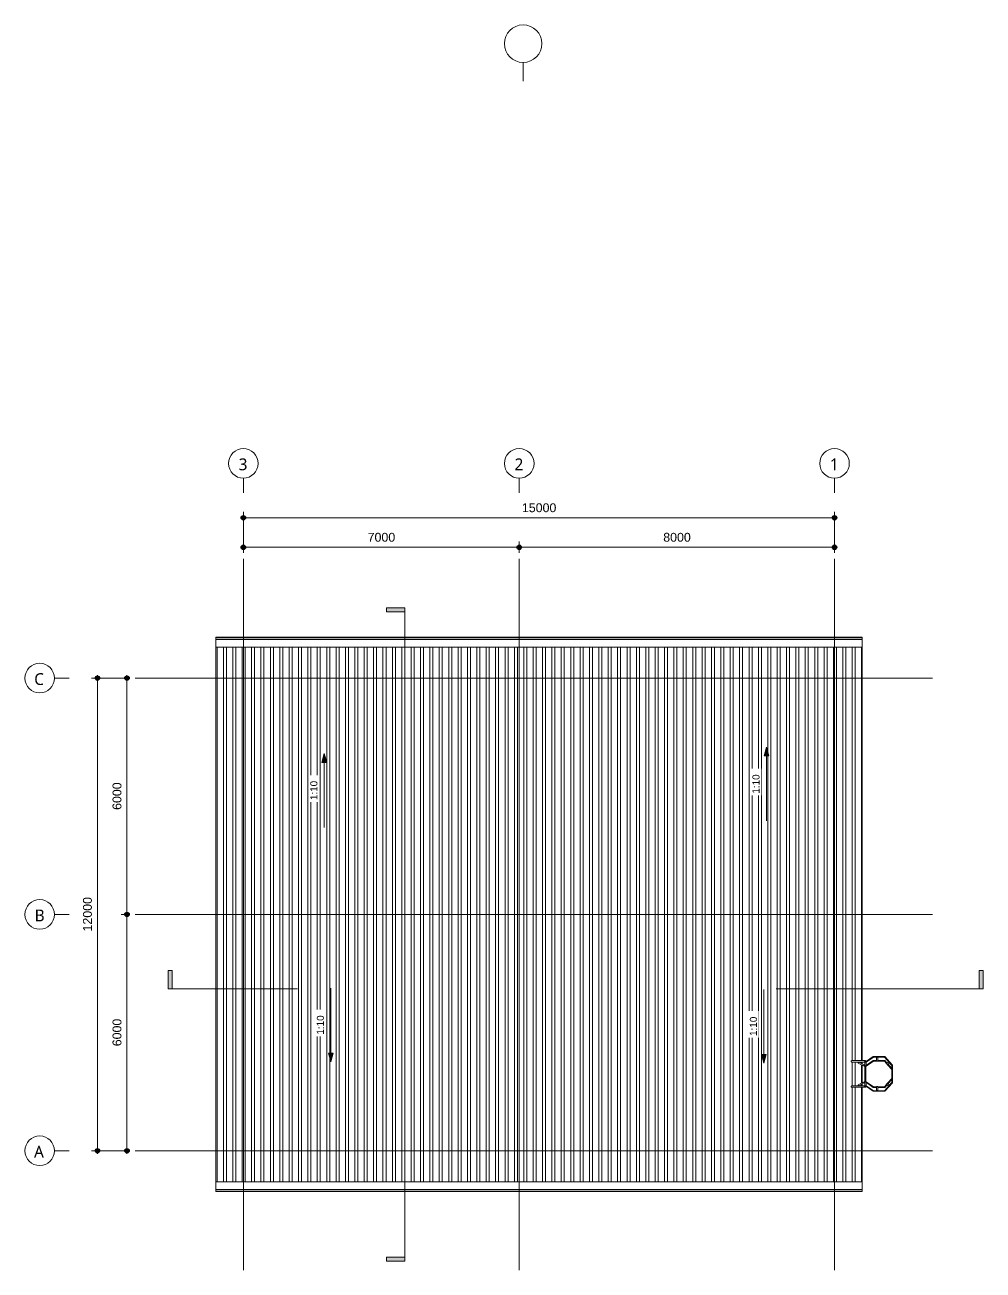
# Model space of a CAD drawing. Header units: millimetres. Extents: x -6942 to 144915, y 7565 to 39177.
# Drawn here: x 85348 to 109660, y 7565 to 39177 of the extents above; entities that cross this region are included whole.
import ezdxf

# ---------------------------------------------------------------- set-up
doc = ezdxf.new("R2010")
doc.units = ezdxf.units.MM
for name, color, linetype, lineweight in [('AA-RFXS', 3, 'Continuous', 5), ('AA-RFXS-PATT', 9, 'Continuous', 13), ('AA-RFXX', 6, 'Continuous', 13), ('AZ-DIMS', 7, 'Continuous', 5), ('AZ-DIMS-75', 7, 'Continuous', 5), ('AZ-GRID', 1, 'Continuous', 5), ('AZ-SYMB', 7, 'Continuous', 18), ('ETC', 6, 'Continuous', 13)]:
    doc.layers.add(name, color=color, linetype=linetype, lineweight=lineweight)
doc.styles.add('Arial', font='arial.ttf', dxfattribs={"height": 225})
doc.styles.add('Arial_2', font='arial.ttf', dxfattribs={"height": 180})
doc.styles.add('맑은 고딕', font='', dxfattribs={"height": 300})
doc.styles.get('맑은 고딕').set_extended_font_data('Malgun Gothic')
doc.dimstyles.new('Diagonal_-_3_0mm_Arial', dxfattribs={"dimscale": 304.8, "dimtxt": 229.558365, "dimasz": 1.476378, "dimexe": 0.492126, "dimexo": 0.492126, "dimgap": 0.246063, "dimtad": 1, "dimdec": 0, "dimzin": 0, "dimdsep": 46, "dimtxsty": 'Arial', "dimblk1": 'DOTSMALL', "dimblk2": 'DOTSMALL', "dimsah": 1, "dimcen": 0.09, "dimdle": 0.246063, "dimazin": 0, "dimtfac": 1, "dimtdec": 4, "dimtix": 1, "dimtmove": 0, "dimatfit": 3, "dimfxl": 1, "dimtvp": 1, "dimtolj": 1, "dimtzin": 0, "dimlwd": 13, "dimlwe": 13, "dimarcsym": 2})

# ---------------------------------------------------------------- blocks, each defined once
blk = doc.blocks.new('Construction_Roof-Accessories_Weland-Stål-AB_Cat-ladder-with-bracket-set-150mm - Construction_Roof-Accessories_Weland-Stål-AB_Cat-ladder-with-bracket-set-150mm-2146972-5_T_O_S _FL 6600_')
at = {"layer": 'ETC'}
for p, q in [((14589, 12970), (14404, 12843)), ((14409, 12865), (14584, 12986)), ((14584, 12986), (14876, 12986)), ((14869, 12970), (14589, 12970)), ((14702, 12970), (14662, 12970)), ((14662, 12970), (14662, 12968)), ((14662, 12968), (14702, 12968)), ((14662, 12918), (14662, 12968)), ((14702, 12968), (14702, 12970)), ((14702, 12968), (14702, 12918)), ((15054, 12760), (14869, 12970)), ((14876, 12986), (15070, 12766)), ((14139, 12882), (14048, 12882)), ((14048, 12847), (14082, 12847)), ((14098, 12847), (14139, 12847)), ((14382, 12882), (14139, 12882)), ((14139, 12847), (14382, 12847)), ((14200, 12820), (14200, 12847)), ((14201, 12819), (14200, 12820)), ((14213, 12843), (14201, 12819)), ((14201, 12819), (14213, 12843)), ((14356, 12743), (14201, 12819)), ((14201, 12819), (14201, 12819)), ((14202, 12847), (14202, 12821)), ((14213, 12843), (14354, 12774)), ((14213, 12843), (14213, 12843)), ((14347, 12755), (14355, 12765)), ((14357, 12745), (14347, 12755)), ((14357, 12765), (14348, 12755)), ((14348, 12755), (14361, 12745)), ((14351, 12755), (14358, 12764)), ((14361, 12747), (14351, 12755)), ((14356, 12743), (14357, 12745)), ((14358, 12764), (14357, 12765)), ((14357, 12745), (14361, 12745)), ((14364, 12743), (14357, 12743)), ((14403, 12747), (14361, 12747)), ((14361, 12745), (14404, 12745)), ((14364, 12743), (14364, 12745)), ((14404, 12743), (14364, 12743)), ((14365, 12847), (14365, 12773)), ((14369, 12750), (14369, 12747)), ((14369, 12750), (14372, 12750)), ((14369, 12743), (14369, 12347)), ((14374, 12843), (14374, 12845)), ((14404, 12845), (14374, 12845)), ((14404, 12843), (14374, 12843)), ((14392, 12750), (14395, 12750)), ((14395, 12747), (14395, 12750)), ((14395, 12347), (14395, 12743)), ((14400, 12845), (14400, 12855)), ((14400, 12773), (14400, 12843)), ((14413, 12755), (14403, 12747)), ((14589, 12870), (14404, 12743)), ((14416, 12855), (14404, 12845)), ((14404, 12745), (14416, 12755)), ((14407, 12765), (14406, 12764)), ((14406, 12764), (14413, 12755)), ((14416, 12755), (14407, 12765)), ((14408, 12864), (14416, 12855)), ((14409, 12765), (14584, 12886)), ((14584, 12886), (14662, 12886)), ((14662, 12870), (14589, 12870)), ((14662, 12868), (14662, 12918)), ((14662, 12868), (14702, 12868)), ((14702, 12918), (14702, 12868)), ((14702, 12886), (14876, 12886)), ((14869, 12870), (14702, 12870)), ((14922, 12810), (14869, 12870)), ((14876, 12886), (14934, 12820)), ((14920, 12808), (14945, 12830)), ((14920, 12808), (14947, 12778)), ((14945, 12830), (14970, 12852)), ((14972, 12800), (14947, 12778)), ((15054, 12660), (14948, 12780)), ((14960, 12790), (15054, 12684)), ((14972, 12853), (14970, 12852)), ((14970, 12852), (14997, 12822)), ((14998, 12823), (14972, 12853)), ((14997, 12822), (14972, 12800)), ((14997, 12822), (14998, 12823)), ((15054, 12330), (15054, 12760)), ((15070, 12766), (15070, 12323)), ((14201, 12270), (14356, 12346)), ((14347, 12334), (14357, 12345)), ((14355, 12324), (14347, 12334)), ((14361, 12345), (14348, 12334)), ((14348, 12334), (14357, 12324)), ((14351, 12334), (14361, 12343)), ((14358, 12326), (14351, 12334)), ((14357, 12345), (14356, 12346)), ((14357, 12347), (14364, 12347)), ((14361, 12345), (14357, 12345)), ((14404, 12345), (14361, 12345)), ((14361, 12343), (14403, 12343)), ((14364, 12345), (14364, 12347)), ((14364, 12347), (14404, 12347)), ((14369, 12343), (14369, 12340)), ((14372, 12340), (14369, 12340)), ((14395, 12340), (14392, 12340)), ((14395, 12340), (14395, 12343)), ((14403, 12343), (14413, 12334)), ((14404, 12347), (14589, 12220)), ((14416, 12334), (14404, 12345)), ((14413, 12334), (14406, 12326)), ((14407, 12324), (14416, 12334)), ((14869, 12120), (15054, 12330)), ((14948, 12310), (15054, 12430)), ((15054, 12405), (14960, 12299)), ((15054, 12565), (15052, 12565)), ((15052, 12565), (15052, 12525)), ((15052, 12525), (15054, 12525)), ((15054, 12525), (15054, 12565)), ((14139, 12243), (14048, 12243)), ((14048, 12208), (14082, 12208)), ((14098, 12208), (14139, 12208)), ((14382, 12243), (14139, 12243)), ((14139, 12208), (14382, 12208)), ((14200, 12242), (14200, 12270)), ((14200, 12270), (14201, 12270)), ((14201, 12270), (14201, 12270)), ((14201, 12270), (14213, 12246)), ((14213, 12246), (14201, 12270)), ((14202, 12268), (14202, 12242)), ((14354, 12315), (14213, 12246)), ((14213, 12246), (14213, 12246)), ((14357, 12324), (14358, 12326)), ((14365, 12316), (14365, 12243)), ((14374, 12245), (14374, 12247)), ((14374, 12247), (14404, 12247)), ((14404, 12245), (14374, 12245)), ((14400, 12247), (14400, 12316)), ((14400, 12234), (14400, 12245)), ((14404, 12247), (14589, 12120)), ((14404, 12245), (14416, 12234)), ((14406, 12326), (14407, 12324)), ((14416, 12234), (14408, 12226)), ((14584, 12204), (14409, 12324)), ((14584, 12104), (14409, 12224)), ((14662, 12204), (14584, 12204)), ((14876, 12104), (14584, 12104)), ((14589, 12220), (14662, 12220)), ((14589, 12120), (14869, 12120)), ((14702, 12222), (14662, 12222)), ((14662, 12171), (14662, 12222)), ((14662, 12122), (14662, 12171)), ((14702, 12122), (14662, 12122)), ((14662, 12122), (14662, 12120)), ((14662, 12120), (14702, 12120)), ((14702, 12222), (14702, 12171)), ((14702, 12220), (14869, 12220)), ((14876, 12204), (14702, 12204)), ((14702, 12171), (14702, 12122)), ((14702, 12120), (14702, 12122)), ((14869, 12220), (14922, 12280)), ((15070, 12323), (14876, 12104)), ((14934, 12269), (14876, 12204)), ((14947, 12311), (14921, 12281)), ((14945, 12259), (14921, 12281)), ((14970, 12237), (14945, 12259)), ((14947, 12311), (14972, 12289)), ((14997, 12267), (14970, 12237)), ((14970, 12237), (14972, 12236)), ((14972, 12289), (14997, 12267)), ((14972, 12236), (14998, 12266)), ((14998, 12266), (14997, 12267))]:
    blk.add_line(p, q, dxfattribs=at)
at = {"layer": 'ETC', "flags": 128}
for points in [[(14021, 12864), (14021, 12865), (14022, 12865), (14022, 12866), (14022, 12867), (14022, 12868), (14022, 12868), (14022, 12869), (14022, 12870), (14023, 12870), (14023, 12871), (14023, 12871), (14023, 12872), (14024, 12873), (14024, 12873), (14025, 12874), (14025, 12874), (14025, 12875), (14026, 12876), (14026, 12876), (14027, 12877), (14027, 12877), (14028, 12878), (14028, 12878), (14029, 12878), (14030, 12879), (14030, 12879), (14031, 12879), (14031, 12880), (14032, 12880), (14033, 12880), (14033, 12881), (14034, 12881), (14035, 12881), (14035, 12881), (14036, 12881), (14037, 12881), (14037, 12881), (14038, 12882), (14039, 12882), (14039, 12882)], [(14039, 12847), (14038, 12847), (14038, 12847), (14037, 12847), (14036, 12847), (14035, 12847), (14035, 12847), (14034, 12847), (14033, 12847), (14033, 12848), (14032, 12848), (14032, 12848), (14031, 12849), (14030, 12849), (14030, 12849), (14029, 12850), (14029, 12850), (14028, 12850), (14027, 12851), (14027, 12851), (14026, 12852), (14026, 12852), (14025, 12853), (14025, 12853), (14025, 12854), (14024, 12855), (14024, 12855), (14024, 12856), (14023, 12856), (14023, 12857), (14023, 12858), (14022, 12858), (14022, 12859), (14022, 12860), (14022, 12860), (14022, 12861), (14022, 12862), (14022, 12862), (14021, 12863), (14021, 12864), (14021, 12864)], [(14139, 12882), (14135, 12882), (14131, 12882), (14127, 12882), (14123, 12882), (14119, 12882), (14115, 12882), (14111, 12882), (14108, 12882), (14104, 12882), (14100, 12882), (14096, 12882), (14093, 12882), (14089, 12882), (14086, 12882), (14083, 12882), (14079, 12882), (14076, 12882), (14073, 12882), (14070, 12882), (14067, 12882), (14065, 12882), (14062, 12882), (14059, 12882), (14057, 12882), (14055, 12882), (14053, 12882), (14051, 12882), (14049, 12882), (14047, 12882), (14046, 12882), (14044, 12882), (14043, 12882), (14042, 12882), (14041, 12882), (14040, 12882), (14040, 12882), (14039, 12882), (14039, 12882), (14039, 12882), (14039, 12882)], [(14039, 12882), (14039, 12882), (14039, 12882), (14040, 12882), (14040, 12882), (14041, 12882), (14042, 12882), (14043, 12882), (14044, 12882), (14045, 12882), (14047, 12882), (14048, 12882)], [(14048, 12847), (14047, 12847), (14045, 12847), (14044, 12847), (14043, 12847), (14042, 12847), (14041, 12847), (14040, 12847), (14040, 12847), (14039, 12847), (14039, 12847), (14039, 12847)], [(14039, 12847), (14039, 12847), (14039, 12847), (14040, 12847), (14040, 12847), (14041, 12847), (14042, 12847), (14043, 12847), (14044, 12847), (14045, 12847), (14047, 12847), (14048, 12847), (14050, 12847), (14052, 12847), (14054, 12847), (14056, 12847), (14059, 12847), (14061, 12847), (14064, 12847), (14066, 12847), (14069, 12847), (14072, 12847), (14075, 12847), (14078, 12847), (14082, 12847), (14085, 12847), (14088, 12847), (14092, 12847), (14095, 12847), (14099, 12847), (14103, 12847), (14106, 12847), (14110, 12847), (14114, 12847), (14118, 12847), (14122, 12847), (14126, 12847), (14130, 12847), (14134, 12847), (14138, 12847), (14139, 12847)], [(14355, 12765), (14356, 12766), (14357, 12768), (14357, 12769), (14357, 12771), (14356, 12772), (14355, 12773), (14354, 12774)], [(14355, 12765), (14356, 12766), (14357, 12768), (14357, 12769)], [(14355, 12765), (14356, 12766), (14357, 12768), (14357, 12769)], [(14355, 12765), (14356, 12766), (14357, 12768), (14357, 12769)], [(14355, 12765), (14356, 12766), (14357, 12768), (14357, 12769)], [(14355, 12765), (14356, 12766), (14357, 12768), (14357, 12769)], [(14355, 12765), (14356, 12766), (14357, 12768), (14357, 12769)], [(14355, 12765), (14356, 12766), (14357, 12768), (14357, 12769)], [(14365, 12773), (14365, 12772), (14365, 12770), (14365, 12769), (14365, 12768), (14365, 12767), (14365, 12766), (14365, 12765), (14365, 12765), (14365, 12764), (14365, 12764), (14365, 12764)], [(14400, 12863), (14400, 12862), (14400, 12861), (14400, 12860), (14400, 12859), (14400, 12858), (14400, 12856), (14400, 12855)], [(14400, 12764), (14400, 12764), (14400, 12764), (14400, 12765), (14400, 12765), (14400, 12766), (14400, 12767), (14400, 12768), (14400, 12769), (14400, 12770), (14400, 12772), (14400, 12773)], [(14021, 12225), (14021, 12226), (14022, 12226), (14022, 12227), (14022, 12228), (14022, 12229), (14022, 12229), (14022, 12230), (14022, 12231), (14023, 12231), (14023, 12232), (14023, 12232), (14023, 12233), (14024, 12234), (14024, 12234), (14025, 12235), (14025, 12235), (14025, 12236), (14026, 12237), (14026, 12237), (14027, 12238), (14027, 12238), (14028, 12239), (14028, 12239), (14029, 12239), (14030, 12240), (14030, 12240), (14031, 12240), (14031, 12241), (14032, 12241), (14033, 12241), (14033, 12242), (14034, 12242), (14035, 12242), (14035, 12242), (14036, 12242), (14037, 12242), (14037, 12242), (14038, 12243), (14039, 12243), (14039, 12243)], [(14039, 12208), (14038, 12208), (14038, 12208), (14037, 12208), (14036, 12208), (14035, 12208), (14035, 12208), (14034, 12208), (14033, 12208), (14033, 12209), (14032, 12209), (14032, 12209), (14031, 12210), (14030, 12210), (14030, 12210), (14029, 12211), (14029, 12211), (14028, 12211), (14027, 12212), (14027, 12212), (14026, 12213), (14026, 12213), (14025, 12214), (14025, 12214), (14025, 12215), (14024, 12216), (14024, 12216), (14024, 12217), (14023, 12217), (14023, 12218), (14023, 12219), (14022, 12219), (14022, 12220), (14022, 12221), (14022, 12221), (14022, 12222), (14022, 12223), (14022, 12223), (14021, 12224), (14021, 12225), (14021, 12225)], [(14139, 12243), (14135, 12243), (14131, 12243), (14127, 12243), (14123, 12243), (14119, 12243), (14115, 12243), (14111, 12243), (14108, 12243), (14104, 12243), (14100, 12243), (14096, 12243), (14093, 12243), (14089, 12243), (14086, 12243), (14083, 12243), (14079, 12243), (14076, 12243), (14073, 12243), (14070, 12243), (14067, 12243), (14065, 12243), (14062, 12243), (14059, 12243), (14057, 12243), (14055, 12243), (14053, 12243), (14051, 12243), (14049, 12243), (14047, 12243), (14046, 12243), (14044, 12243), (14043, 12243), (14042, 12243), (14041, 12243), (14040, 12243), (14040, 12243), (14039, 12243), (14039, 12243), (14039, 12243), (14039, 12243)], [(14039, 12243), (14039, 12243), (14039, 12243), (14040, 12243), (14040, 12243), (14041, 12243), (14042, 12243), (14043, 12243), (14044, 12243), (14045, 12243), (14047, 12243), (14048, 12243)], [(14048, 12208), (14047, 12208), (14045, 12208), (14044, 12208), (14043, 12208), (14042, 12208), (14041, 12208), (14040, 12208), (14040, 12208), (14039, 12208), (14039, 12208), (14039, 12208)], [(14039, 12208), (14039, 12208), (14039, 12208), (14040, 12208), (14040, 12208), (14041, 12208), (14042, 12208), (14043, 12208), (14044, 12208), (14045, 12208), (14047, 12208), (14048, 12208), (14050, 12208), (14052, 12208), (14054, 12208), (14056, 12208), (14059, 12208), (14061, 12208), (14064, 12208), (14066, 12208), (14069, 12208), (14072, 12208), (14075, 12208), (14078, 12208), (14082, 12208), (14085, 12208), (14088, 12208), (14092, 12208), (14095, 12208), (14099, 12208), (14103, 12208), (14106, 12208), (14110, 12208), (14114, 12208), (14118, 12208), (14122, 12208), (14126, 12208), (14130, 12208), (14134, 12208), (14138, 12208), (14139, 12208)], [(14354, 12315), (14355, 12316), (14356, 12317), (14357, 12318), (14357, 12320), (14357, 12322), (14356, 12323), (14355, 12324)], [(14357, 12320), (14357, 12322), (14356, 12323), (14355, 12324)], [(14357, 12320), (14357, 12322), (14356, 12323), (14355, 12324)], [(14357, 12320), (14357, 12322), (14356, 12323), (14355, 12324)], [(14357, 12320), (14357, 12322), (14356, 12323), (14355, 12324)], [(14357, 12320), (14357, 12322), (14356, 12323), (14355, 12324)], [(14357, 12320), (14357, 12322), (14356, 12323), (14355, 12324)], [(14357, 12320), (14357, 12322), (14356, 12323), (14355, 12324)], [(14365, 12325), (14365, 12325), (14365, 12325), (14365, 12324), (14365, 12324), (14365, 12323), (14365, 12322), (14365, 12321), (14365, 12320), (14365, 12319), (14365, 12317), (14365, 12316)], [(14400, 12316), (14400, 12317), (14400, 12319), (14400, 12320), (14400, 12321), (14400, 12322), (14400, 12323), (14400, 12324), (14400, 12324), (14400, 12325), (14400, 12325), (14400, 12325)], [(14400, 12234), (14400, 12233), (14400, 12231), (14400, 12230), (14400, 12229), (14400, 12228), (14400, 12227), (14400, 12226)]]:
    blk.add_lwpolyline(points, dxfattribs=at)
at = {"layer": 'ETC'}
for centre, radius, start, end in [((14382, 12864), 17.5, 90, 270), ((14382, 12764), 17.5, 176.3761, 195), ((14382, 12864), 17.5, 270, 90), ((14382, 12764), 17.5, 345, 3.6239), ((14409, 12864), 1, 124.4691, 219.9149), ((14409, 12864), 1, 151.7393, 219.9149), ((14409, 12764), 1, 151.7393, 192.6446), ((14409, 12764), 1, 151.7393, 192.6446), ((14409, 12764), 1, 151.7393, 192.6446), ((14409, 12764), 1, 151.7393, 192.6446), ((14409, 12764), 1, 151.7393, 192.6446), ((14409, 12764), 1, 151.7393, 192.6446), ((14409, 12764), 1, 151.7393, 192.6446), ((14409, 12764), 1, 151.7393, 192.6446), ((14409, 12764), 1, 151.7393, 192.6446), ((14409, 12764), 1, 151.7393, 192.6446), ((14409, 12764), 1, 124.4691, 192.6446), ((14409, 12764), 1, 151.7393, 192.6446), ((14382, 12325), 17.5, 165, 183.6239), ((14382, 12325), 17.5, 356.3761, 15), ((14382, 12225), 17.5, 90, 270), ((14382, 12225), 17.5, 270, 90), ((14409, 12325), 1, 167.3554, 208.2607), ((14409, 12325), 1, 167.3554, 208.2607), ((14409, 12325), 1, 167.3554, 208.2607), ((14409, 12325), 1, 167.3554, 208.2607), ((14409, 12325), 1, 167.3554, 208.2607), ((14409, 12325), 1, 167.3554, 208.2607), ((14409, 12325), 1, 167.3554, 208.2607), ((14409, 12325), 1, 167.3554, 208.2607), ((14409, 12325), 1, 167.3554, 208.2607), ((14409, 12325), 1, 167.3554, 208.2607), ((14409, 12325), 1, 167.3554, 235.5309), ((14409, 12325), 1, 167.3554, 208.2607), ((14409, 12225), 1, 140.0851, 235.5309), ((14409, 12225), 1, 140.0851, 208.2607)]:
    blk.add_arc(centre, radius, start, end, dxfattribs=at)
blk = doc.blocks.new('Grid - Grid Head__Std-1825007-5_T_O_S _FL 6600_')
at = {"layer": 'AZ-SYMB'}
blk.add_line((0, 14), (0, 19), dxfattribs=at)
blk.add_circle((0, 24), 5, dxfattribs=at)
blk = doc.blocks.new('DIMBLOCK18-5_T_O_S _FL 6600_')
at = {"layer": 'AZ-DIMS-75', "lineweight": 25}
h = blk.add_hatch(color=256, dxfattribs=at)
edge = h.paths.add_edge_path()
edge.add_arc((87188, 22595), 56.2, 0, 360)
h = blk.add_hatch(color=256, dxfattribs=at)
edge = h.paths.add_edge_path()
edge.add_arc((87188, 10595), 56.2, 0, 360)
at = {"layer": 'AZ-DIMS-75', "lineweight": 13}
for p, q in [((87992, 22595), (87038, 22595)), ((87188, 10520), (87188, 22670)), ((87188, 22595), (87992, 22595)), ((87992, 10595), (87038, 10595)), ((87188, 10595), (87992, 10595))]:
    blk.add_line(p, q, dxfattribs=at)
at = {"layer": 'AZ-DIMS-75', "lineweight": 25}
for centre in [(87188, 22595), (87188, 10595)]:
    blk.add_circle(centre, 56.2, dxfattribs=at)
at = {"layer": 'AZ-DIMS-75', "color": 0, "lineweight": 13, "insert": (86821, 16162), "char_height": 225, "width": 1038.31, "attachment_point": 1, "rotation": 90, "line_spacing_factor": 0.941778, "style": 'Arial'}
blk.add_mtext('12000', dxfattribs=at)
blk = doc.blocks.new('_DotSmall')
at = {"color": 0, "linetype": 'ByBlock', "const_width": 0.5}
blk.add_lwpolyline([(-0.0625, 0, 1), (0.0625, 0, 1)], format="xyb", close=True, dxfattribs=at)
blk = doc.blocks.new('DIMBLOCK19-5_T_O_S _FL 6600_')
at = {"layer": 'AZ-DIMS-75', "lineweight": 25}
h = blk.add_hatch(color=256, dxfattribs=at)
edge = h.paths.add_edge_path()
edge.add_arc((87938, 16595), 56.2, 0, 360)
h = blk.add_hatch(color=256, dxfattribs=at)
edge = h.paths.add_edge_path()
edge.add_arc((87938, 10595), 56.2, 0, 360)
at = {"layer": 'AZ-DIMS-75', "lineweight": 13}
for p, q in [((87992, 16595), (87788, 16595)), ((87938, 10520), (87938, 16595)), ((87938, 16595), (87992, 16595)), ((87992, 10595), (87788, 10595)), ((87938, 10595), (87992, 10595))]:
    blk.add_line(p, q, dxfattribs=at)
at = {"layer": 'AZ-DIMS-75', "lineweight": 25}
for centre in [(87938, 16595), (87938, 10595)]:
    blk.add_circle(centre, 56.2, dxfattribs=at)
at = {"layer": 'AZ-DIMS-75', "color": 0, "lineweight": 13, "insert": (87571, 13248), "char_height": 225, "width": 830.65, "attachment_point": 1, "rotation": 90, "line_spacing_factor": 0.941778, "style": 'Arial'}
blk.add_mtext('6000', dxfattribs=at)
blk = doc.blocks.new('DIMBLOCK20-5_T_O_S _FL 6600_')
at = {"layer": 'AZ-DIMS-75', "lineweight": 25}
h = blk.add_hatch(color=256, dxfattribs=at)
edge = h.paths.add_edge_path()
edge.add_arc((87938, 22595), 56.2, 0, 360)
h = blk.add_hatch(color=256, dxfattribs=at)
edge = h.paths.add_edge_path()
edge.add_arc((87938, 16595), 56.2, 0, 360)
at = {"layer": 'AZ-DIMS-75', "lineweight": 13}
for p, q in [((87992, 22595), (87788, 22595)), ((87938, 16595), (87938, 22670)), ((87938, 22595), (87992, 22595)), ((87992, 16595), (87788, 16595)), ((87938, 16595), (87992, 16595))]:
    blk.add_line(p, q, dxfattribs=at)
at = {"layer": 'AZ-DIMS-75', "lineweight": 25}
for centre in [(87938, 22595), (87938, 16595)]:
    blk.add_circle(centre, 56.2, dxfattribs=at)
at = {"layer": 'AZ-DIMS-75', "color": 0, "lineweight": 13, "insert": (87571, 19248), "char_height": 225, "width": 830.65, "attachment_point": 1, "rotation": 90, "line_spacing_factor": 0.941778, "style": 'Arial'}
blk.add_mtext('6000', dxfattribs=at)
blk = doc.blocks.new('DIMBLOCK21-5_T_O_S _FL 6600_')
at = {"layer": 'AZ-DIMS-75', "lineweight": 25}
h = blk.add_hatch(color=256, dxfattribs=at)
edge = h.paths.add_edge_path()
edge.add_arc((90890, 26665), 56.2, 0, 360)
h = blk.add_hatch(color=256, dxfattribs=at)
edge = h.paths.add_edge_path()
edge.add_arc((105890, 26665), 56.2, 0, 360)
at = {"layer": 'AZ-DIMS-75', "lineweight": 13}
for p, q in [((90815, 26665), (105965, 26665)), ((90890, 25776), (90890, 26815)), ((90890, 26665), (90890, 25776)), ((105890, 25776), (105890, 26815)), ((105890, 26665), (105890, 25776))]:
    blk.add_line(p, q, dxfattribs=at)
at = {"layer": 'AZ-DIMS-75', "lineweight": 25}
for centre in [(90890, 26665), (105890, 26665)]:
    blk.add_circle(centre, 56.2, dxfattribs=at)
at = {"layer": 'AZ-DIMS-75', "color": 0, "lineweight": 13, "insert": (97958, 27032), "char_height": 225, "width": 1038.31, "attachment_point": 1, "line_spacing_factor": 0.941778, "style": 'Arial'}
blk.add_mtext('15000', dxfattribs=at)
blk = doc.blocks.new('DIMBLOCK22-5_T_O_S _FL 6600_')
at = {"layer": 'AZ-DIMS-75', "lineweight": 25}
h = blk.add_hatch(color=256, dxfattribs=at)
edge = h.paths.add_edge_path()
edge.add_arc((90890, 25915), 56.2, 0, 360)
h = blk.add_hatch(color=256, dxfattribs=at)
edge = h.paths.add_edge_path()
edge.add_arc((97890, 25915), 56.2, 0, 360)
at = {"layer": 'AZ-DIMS-75', "lineweight": 13}
for p, q in [((90890, 25776), (90890, 26065)), ((97890, 25776), (97890, 26065)), ((90815, 25915), (97890, 25915)), ((90890, 25915), (90890, 25776)), ((97890, 25915), (97890, 25776))]:
    blk.add_line(p, q, dxfattribs=at)
at = {"layer": 'AZ-DIMS-75', "lineweight": 25}
for centre in [(90890, 25915), (97890, 25915)]:
    blk.add_circle(centre, 56.2, dxfattribs=at)
at = {"layer": 'AZ-DIMS-75', "color": 0, "lineweight": 13, "insert": (94044, 26282), "char_height": 225, "width": 830.65, "attachment_point": 1, "line_spacing_factor": 0.941778, "style": 'Arial'}
blk.add_mtext('7000', dxfattribs=at)
blk = doc.blocks.new('DIMBLOCK23-5_T_O_S _FL 6600_')
at = {"layer": 'AZ-DIMS-75', "lineweight": 25}
h = blk.add_hatch(color=256, dxfattribs=at)
edge = h.paths.add_edge_path()
edge.add_arc((97890, 25915), 56.2, 0, 360)
h = blk.add_hatch(color=256, dxfattribs=at)
edge = h.paths.add_edge_path()
edge.add_arc((105890, 25915), 56.2, 0, 360)
at = {"layer": 'AZ-DIMS-75', "lineweight": 13}
for p, q in [((97890, 25776), (97890, 26065)), ((105890, 25776), (105890, 26065)), ((97890, 25915), (105965, 25915)), ((97890, 25915), (97890, 25776)), ((105890, 25915), (105890, 25776))]:
    blk.add_line(p, q, dxfattribs=at)
at = {"layer": 'AZ-DIMS-75', "lineweight": 25}
for centre in [(97890, 25915), (105890, 25915)]:
    blk.add_circle(centre, 56.2, dxfattribs=at)
at = {"layer": 'AZ-DIMS-75', "color": 0, "lineweight": 13, "insert": (101544, 26282), "char_height": 225, "width": 830.65, "attachment_point": 1, "line_spacing_factor": 0.941778, "style": 'Arial'}
blk.add_mtext('8000', dxfattribs=at)
blk = doc.blocks.new('Section - View Section Tail-1836811-5_T_O_S _FL 6600_')
at = {"layer": 'AZ-SYMB'}
blk.add_hatch(color=256, dxfattribs=at).paths.add_polyline_path([(0, 6.2), (0, 0), (-1.35, 0), (-1.35, 6.2)])
for p, q in [((0, 6.2), (-1.35, 6.2)), ((-1.35, 6.2), (-1.35, 0)), ((0, 0), (0, 6.2)), ((-1.35, 0), (0, 0))]:
    blk.add_line(p, q, dxfattribs=at)

msp = doc.modelspace()

# ---------------------------------------------------------------- hatches: boundary and pattern name
at = {"layer": 'AA-RFXS-PATT'}
h = msp.add_hatch(dxfattribs=at)
h.set_pattern_fill('FP_8', color=256, style=0, pattern_type=2)
h.set_pattern_definition([(90, (92128.37, 14.4), (-238.125, 1e-14), []), (90, (92052.17, 14.4), (-238.125, 1e-14), [])])
h.paths.add_polyline_path([(90190.3, 16594.6), (106590.3, 16594.6), (106590.3, 23379.3), (90190.3, 23379.3), (90190.3, 20460.1)])
h = msp.add_hatch(dxfattribs=at)
h.set_pattern_fill('FP_9', color=256, style=0, pattern_type=2)
h.set_pattern_definition([(90, (92128.37, -64.9), (-238.125, 1e-14), []), (90, (92052.17, -64.9), (-238.125, 1e-14), [])])
h.paths.add_polyline_path([(90190.3, 9807), (106590.3, 9807), (106590.3, 12207.5), (106325.8, 12208.3), (106320.2, 12210.4), (106316.9, 12213.4), (106314.2, 12217.1), (106312.9, 12221.1), (106313.1, 12231.1), (106316.9, 12237), (106321.5, 12240.6), (106326.6, 12242), (106375.9, 12242.5), (106490.3, 12242.7), (106490.3, 12269.5), (106590.3, 12318.6), (106590.3, 12770.5), (106490.3, 12819.5), (106490.3, 12846.5), (106325.8, 12847.3), (106320.2, 12849.5), (106316.9, 12852.4), (106314.2, 12856.2), (106312.9, 12860.1), (106313.1, 12870.1), (106316.9, 12876), (106321.5, 12879.7), (106326.6, 12881), (106375.9, 12881.5), (106590.3, 12881.5), (106590.3, 16594.6), (90190.3, 16594.6)])
h.paths.add_polyline_path([(106565.1, 12242.5), (106590.3, 12242.5), (106590.3, 12288.5), (106503.1, 12246.3), (106492.3, 12268.3), (106492.3, 12242.5), (106552.8, 12242.5)])
h.paths.add_polyline_path([(106590.3, 12800.6), (106590.3, 12846.5), (106492.3, 12846.5), (106492.3, 12820.8), (106503.6, 12843.1), (106565.1, 12812.9)])
at = {"layer": 'ETC'}
for points in [[(92944.4, 20678.2), (92884.1, 20453.2), (93004.7, 20453.2)], [(104161.5, 20842.7), (104101.2, 20617.7), (104221.7, 20617.7)], [(93108.9, 12849.3), (93169.2, 13074.3), (93048.6, 13074.3)], [(104095.7, 12816.4), (104156, 13041.4), (104035.4, 13041.4)]]:
    msp.add_hatch(color=256, dxfattribs=at).paths.add_polyline_path(points)

# ---------------------------------------------------------------- linework, layer by layer
at = {"layer": 'AA-RFXS'}
for p, q in [((90190.3, 23379.3), (90190.3, 23629.3)), ((90190.3, 23629.3), (106590.3, 23629.3)), ((90190.3, 23616.6), (106590.3, 23616.6)), ((90190.3, 23614.2), (106590.3, 23614.2)), ((90190.3, 23576.1), (106590.3, 23576.1)), ((106590.3, 23629.3), (106590.3, 23379.3)), ((90190.3, 23382.4), (106590.3, 23382.4)), ((90190.3, 9557), (90190.3, 9807)), ((106590.3, 9803.8), (90190.3, 9803.8)), ((106590.3, 9807), (106590.3, 9557)), ((106590.3, 9610.2), (90190.3, 9610.2)), ((106590.3, 9572.1), (90190.3, 9572.1)), ((106590.3, 9569.7), (90190.3, 9569.7)), ((106590.3, 9557), (90190.3, 9557))]:
    msp.add_line(p, q, dxfattribs=at)
at = {"layer": 'AA-RFXX'}
for p, q in [((90190.3, 9807), (90190.3, 23379.3)), ((106590.3, 23379.3), (90190.3, 23379.3)), ((106590.3, 23379.3), (106590.3, 12881.5)), ((90190.3, 16594.6), (106590.3, 16594.6)), ((106590.3, 12846.5), (106590.3, 12800.6)), ((106590.3, 12770.5), (106590.3, 12318.6)), ((106590.3, 12288.5), (106590.3, 12242.5)), ((106590.3, 12207.5), (106590.3, 9807)), ((90190.3, 9807), (106590.3, 9807))]:
    msp.add_line(p, q, dxfattribs=at)
at = {"layer": 'AZ-GRID'}
for p, q in [((90890.3, 7564.8), (90890.3, 25626.2)), ((97890.3, 7564.8), (97890.3, 25626.2)), ((105890.3, 7564.8), (105890.3, 25626.2)), ((108378.4, 22594.5), (88141.5, 22594.5)), ((108378.4, 16594.5), (88141.5, 16594.5)), ((108378.4, 10594.5), (88141.5, 10594.5))]:
    msp.add_line(p, q, dxfattribs=at)
at = {"layer": 'AZ-SYMB'}
for p, q in [((97988.5, 38224.9), (97988.5, 37748.6)), ((94990.3, 24273.5), (94990.3, 21788)), ((89082.6, 14706.9), (92265.2, 14706.9)), ((104412.9, 14706.9), (109558.3, 14706.9)), ((94990.3, 11166.3), (94990.3, 7895.2))]:
    msp.add_line(p, q, dxfattribs=at)
msp.add_circle((97988.5, 38701.1), 476.2, dxfattribs=at)
at = {"layer": 'ETC'}
for p, q in [((92944.4, 20678.2), (92884.1, 20453.2)), ((93004.7, 20453.2), (92944.4, 20678.2)), ((104161.5, 20842.7), (104101.2, 20617.7)), ((104101.2, 20617.7), (104221.7, 20617.7)), ((104221.7, 20617.7), (104161.5, 20842.7)), ((92884.1, 20453.2), (93004.7, 20453.2)), ((93169.2, 13074.3), (93048.6, 13074.3)), ((93048.6, 13074.3), (93108.9, 12849.3)), ((93108.9, 12849.3), (93169.2, 13074.3)), ((104156, 13041.4), (104035.4, 13041.4)), ((104035.4, 13041.4), (104095.7, 12816.4)), ((104095.7, 12816.4), (104156, 13041.4))]:
    msp.add_line(p, q, dxfattribs=at)

# ---------------------------------------------------------------- block references
at = {"layer": 'AZ-SYMB', "xscale": 74.99999999999996, "yscale": 74.99999999999996, "zscale": 74.99999999999996}
for name, p in [('Grid - Grid Head__Std-1825007-5_T_O_S _FL 6600_', (90890.3, 26244.7)), ('Grid - Grid Head__Std-1825007-5_T_O_S _FL 6600_', (97890.3, 26244.7)), ('Grid - Grid Head__Std-1825007-5_T_O_S _FL 6600_', (105890.3, 26244.7)), ('Section - View Section Tail-1836811-5_T_O_S _FL 6600_', (89082.6, 14706.9))]:
    msp.add_blockref(name, p, dxfattribs=at)
at = {"layer": 'AZ-SYMB', "extrusion": (0, 0, -1), "xscale": 74.99999999999996, "yscale": 74.99999999999996, "zscale": 74.99999999999996, "rotation": 270.0000000000003}
msp.add_blockref('Section - View Section Tail-1836811-5_T_O_S _FL 6600_', (-94990.3, 24273.5), dxfattribs=at)
at = {"layer": 'AZ-SYMB', "xscale": 74.99999999999996, "yscale": 74.99999999999996, "zscale": 74.99999999999996}
for name, p, rotation in [('Grid - Grid Head__Std-1825007-5_T_O_S _FL 6600_', (87522.9, 22594.5), 89.99999999999982), ('Grid - Grid Head__Std-1825007-5_T_O_S _FL 6600_', (87522.9, 16594.5), 89.99999999999982), ('Grid - Grid Head__Std-1825007-5_T_O_S _FL 6600_', (87522.9, 10594.5), 89.99999999999982), ('Section - View Section Tail-1836811-5_T_O_S _FL 6600_', (94990.3, 7895.2), 89.99999999999947)]:
    msp.add_blockref(name, p, dxfattribs=dict(at, rotation=rotation))
at = {"layer": 'AZ-SYMB', "extrusion": (0, 0, -1), "xscale": 74.99999999999996, "yscale": 74.99999999999996, "zscale": 74.99999999999996}
msp.add_blockref('Section - View Section Tail-1836811-5_T_O_S _FL 6600_', (-109558.3, 14706.9), dxfattribs=at)
at = {"layer": 'ETC'}
msp.add_blockref('Construction_Roof-Accessories_Weland-Stål-AB_Cat-ladder-with-bracket-set-150mm - Construction_Roof-Accessories_Weland-Stål-AB_Cat-ladder-with-bracket-set-150mm-2146972-5_T_O_S _FL 6600_', (92290.3, 0), dxfattribs=at)

# ---------------------------------------------------------------- texts
at = {"layer": 'AZ-SYMB', "char_height": 300, "attachment_point": 1, "style": '맑은 고딕'}
for s, insert, width in [('\\f맑은 고딕|b0|i0|c129|p50|;3', (90771.5, 28171.2), 282.595), ('\\f맑은 고딕|b0|i0|c129|p50|;2', (97771.5, 28171.2), 282.595), ('\\f맑은 고딕|b0|i0|c129|p50|;1', (105771.5, 28171.2), 282.595), ('\\f맑은 고딕|b0|i0|c129|p50|;C', (85584, 22719.1), 324.683), ('\\f맑은 고딕|b0|i0|c129|p50|;B', (85594.2, 16719.1), 300.633), ('\\f맑은 고딕|b0|i0|c129|p50|;A', (85579.2, 10719.1), 336.709)]:
    msp.add_mtext(s, dxfattribs=dict(at, insert=insert, width=width))

# ---------------------------------------------------------------- dimensions: what is measured, and where the dimension line sits
at = {"layer": 'AZ-DIMS'}
for base, p1, p2, override, picture, middle in [((105890.3, 26665), (90890.3, 25626.2), (105890.3, 25626.2), {"dimpost": '<>', "dimfxl": 15000}, 'DIMBLOCK21-5_T_O_S _FL 6600_', (98390.3, 26854.9)), ((97890.3, 25915), (90890.3, 25626.2), (97890.3, 25626.2), {"dimpost": '<>', "dimfxl": 7000}, 'DIMBLOCK22-5_T_O_S _FL 6600_', (94390.3, 26104.9)), ((105890.3, 25915), (97890.3, 25626.2), (105890.3, 25626.2), {"dimpost": '<>', "dimfxl": 8000}, 'DIMBLOCK23-5_T_O_S _FL 6600_', (101890.3, 26104.9))]:
    dim = msp.add_linear_dim(base=base, p1=p1, p2=p2, dimstyle='Diagonal_-_3_0mm_Arial', override=override, dxfattribs=at)
    dim.commit()
    dim.dimension.update_dxf_attribs({"geometry": picture, "text_midpoint": middle})
for base, p1, p2, override, picture, middle in [((87187.8, 22594.5), (88141.5, 10594.5), (88141.5, 22594.5), {"dimpost": '<>', "dimfxl": 12000}, 'DIMBLOCK18-5_T_O_S _FL 6600_', (86998, 16594.5)), ((87937.8, 22594.5), (88141.5, 16594.5), (88141.5, 22594.5), {"dimpost": '<>', "dimfxl": 6000}, 'DIMBLOCK20-5_T_O_S _FL 6600_', (87748, 19594.5)), ((87937.8, 16594.5), (88141.5, 10594.5), (88141.5, 16594.5), {"dimpost": '<>', "dimfxl": 6000}, 'DIMBLOCK19-5_T_O_S _FL 6600_', (87748, 13594.5))]:
    dim = msp.add_linear_dim(base=base, p1=p1, p2=p2, angle=90, dimstyle='Diagonal_-_3_0mm_Arial', override=override, dxfattribs=at)
    dim.commit()
    dim.dimension.update_dxf_attribs({"geometry": picture, "text_midpoint": middle})

# ---------------------------------------------------------------- next in the draw order: texts
at = {"layer": 'ETC', "char_height": 180, "width": 586.192, "attachment_point": 1, "rotation": 90, "line_spacing_factor": 0.941778, "style": 'Arial_2', "bg_fill": 3, "box_fill_scale": 1.25, "bg_fill_color": 256, "bg_fill_true_color": 13158600, "bg_fill_transparency": 0}
for insert in [(103806.8, 19660.9), (92589.7, 19496.5), (92754.2, 13542.5), (103741, 13509.6)]:
    msp.add_mtext('1:10', dxfattribs=dict(at, insert=insert))

# ---------------------------------------------------------------- next in the draw order: linework, layer by layer
at = {"layer": 'ETC'}
for p, q in [((92944.4, 18803.2), (92944.4, 20678.2)), ((104161.5, 18967.7), (104161.5, 20842.7)), ((93108.9, 14724.3), (93108.9, 12849.3)), ((104095.7, 14691.4), (104095.7, 12816.4))]:
    msp.add_line(p, q, dxfattribs=at)

doc.saveas('drawing.dxf')
